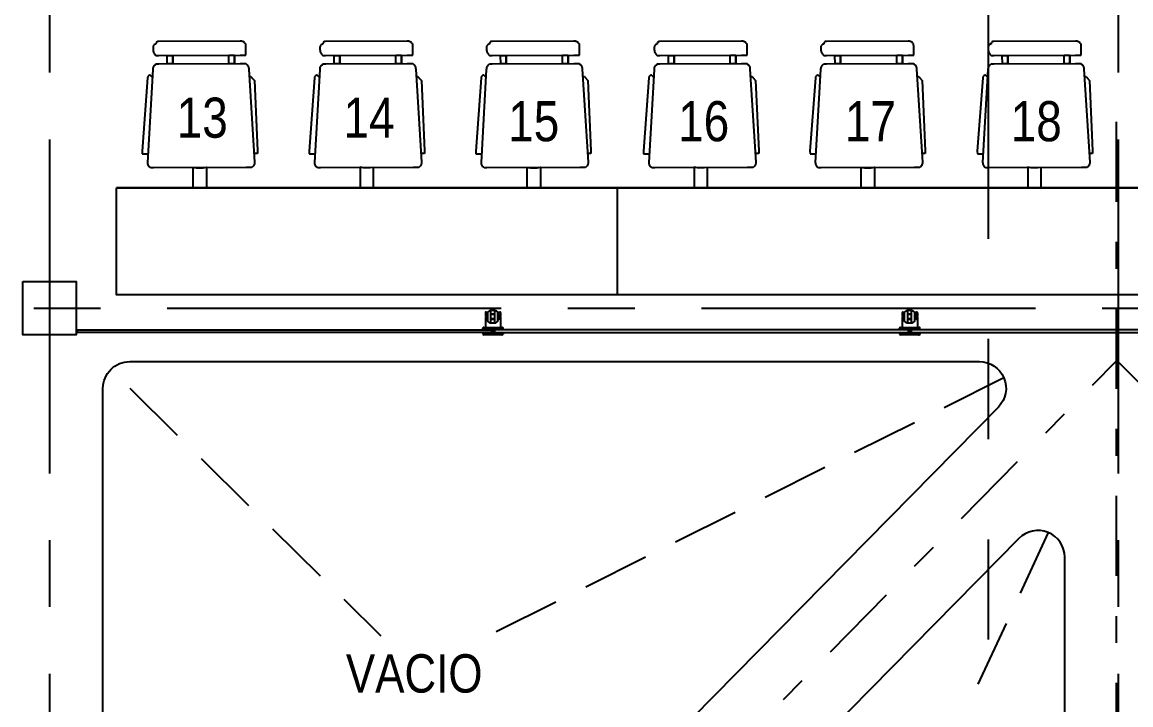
# Model space of a CAD drawing. Extents: x -28 to 149, y -33 to 76.
# Drawn here: x 23.898 to 28.048, y 2.797 to 5.351 of the extents above; entities that cross this region are included whole.
import ezdxf

# ---------------------------------------------------------------- set-up
doc = ezdxf.new("R2010")
doc.units = 0
for name, pattern in [('CENTER', [2, 1.25, -0.25, 0.25, -0.25]), ('DASHDOT', [1, 0.5, -0.25, 0, -0.25]), ('DASHDOT2', [12.7, 6.35, -3.175, 0, -3.175]), ('HIDDEN', [0.375, 0.25, -0.125]), ('PHANTOM2', [1.25, 0.625, -0.125, 0.125, -0.125, 0.125, -0.125]), ('STYLE_01', [0.15, 0.1, -0.05])]:
    doc.linetypes.add(name, pattern=pattern)
for name, color, linetype in [('arq-ejes', 1, 'DASHDOT2'), ('arq-ejes-principales', 1, 'CENTER'), ('arq-hatch', 252, 'Continuous'), ('arq-indicacion de corte', 5, 'PHANTOM2'), ('arq-mobiliario', 1, 'Continuous'), ('arq-pared mamposteria', 4, 'Continuous'), ('arq-proyeccion', 251, 'STYLE_01'), ('arq-text-equipamiento', 2, 'Continuous'), ('arq-ventanas', 2, 'Continuous'), ('arq-vigas exteriores', 3, 'Continuous')]:
    doc.layers.add(name, color=color, linetype=linetype)
doc.styles.add('dape 2', font='ARIALN.TTF', dxfattribs={"height": 2.5})

# ---------------------------------------------------------------- blocks, each defined once
blk = doc.blocks.new('PUESTOS INDIVIDUALES')
for p, q in [((0.1375, 0.9291), (0.1373, 0.9271)), ((0.1373, 0.9271), (0.1374, 0.9165)), ((0.1374, 0.9165), (0.1375, 0.914)), ((0.1381, 0.9311), (0.1375, 0.9291)), ((0.1375, 0.914), (0.1379, 0.9116)), ((0.1391, 0.9329), (0.1381, 0.9311)), ((0.1404, 0.9345), (0.1391, 0.9329)), ((0.142, 0.9358), (0.1404, 0.9345)), ((0.1438, 0.9368), (0.142, 0.9358)), ((0.1458, 0.9374), (0.1438, 0.9368)), ((0.1478, 0.9376), (0.1458, 0.9374)), ((0.148, 0.9397), (0.1478, 0.9376)), ((0.1486, 0.9416), (0.148, 0.9397)), ((0.1496, 0.9435), (0.1486, 0.9416)), ((0.1509, 0.9451), (0.1496, 0.9435)), ((0.1525, 0.9464), (0.1509, 0.9451)), ((0.1543, 0.9474), (0.1525, 0.9464)), ((0.1562, 0.948), (0.1543, 0.9474)), ((0.1583, 0.9482), (0.1562, 0.948)), ((0.4636, 0.9492), (0.1583, 0.9482)), ((0.466, 0.9491), (0.4636, 0.9492)), ((0.4685, 0.9487), (0.466, 0.9491)), ((0.4709, 0.9481), (0.4685, 0.9487)), ((0.4733, 0.9473), (0.4709, 0.9481)), ((0.4755, 0.9462), (0.4733, 0.9473)), ((0.4777, 0.945), (0.4755, 0.9462)), ((0.4797, 0.9435), (0.4777, 0.945)), ((0.4816, 0.9418), (0.4797, 0.9435)), ((0.4846, 0.9387), (0.4816, 0.9418)), ((0.4847, 0.9282), (0.4846, 0.9387)), ((0.4847, 0.9177), (0.4847, 0.9282)), ((0.4848, 0.8966), (0.4847, 0.9177)), ((0.4847, 0.9177), (0.4847, 0.9177)), ((0.7625, 0.9291), (0.7623, 0.9271)), ((0.7623, 0.9271), (0.7623, 0.9165)), ((0.7623, 0.9165), (0.7625, 0.914)), ((0.7631, 0.9311), (0.7625, 0.9291)), ((0.7625, 0.914), (0.7628, 0.9116)), ((0.764, 0.9329), (0.7631, 0.9311)), ((0.7653, 0.9345), (0.764, 0.9329)), ((0.7669, 0.9358), (0.7653, 0.9345)), ((0.7688, 0.9368), (0.7669, 0.9358)), ((0.7707, 0.9374), (0.7688, 0.9368)), ((0.7728, 0.9376), (0.7707, 0.9374)), ((0.773, 0.9397), (0.7728, 0.9376)), ((0.7736, 0.9416), (0.773, 0.9397)), ((0.7745, 0.9435), (0.7736, 0.9416)), ((0.7758, 0.9451), (0.7745, 0.9435)), ((0.7774, 0.9464), (0.7758, 0.9451)), ((0.7792, 0.9474), (0.7774, 0.9464)), ((0.7812, 0.948), (0.7792, 0.9474)), ((0.7833, 0.9482), (0.7812, 0.948)), ((1.0885, 0.9492), (0.7833, 0.9482)), ((1.091, 0.9491), (1.0885, 0.9492)), ((1.0935, 0.9487), (1.091, 0.9491)), ((1.0959, 0.9481), (1.0935, 0.9487)), ((1.0983, 0.9473), (1.0959, 0.9481)), ((1.1005, 0.9462), (1.0983, 0.9473)), ((1.1027, 0.945), (1.1005, 0.9462)), ((1.1047, 0.9435), (1.1027, 0.945)), ((1.1065, 0.9418), (1.1047, 0.9435)), ((1.1096, 0.9387), (1.1065, 0.9418)), ((1.1097, 0.9282), (1.1096, 0.9387)), ((1.1097, 0.9177), (1.1097, 0.9282)), ((1.1098, 0.8966), (1.1097, 0.9177)), ((1.1097, 0.9177), (1.1097, 0.9177)), ((1.3861, 0.9291), (1.3859, 0.927)), ((1.3859, 0.927), (1.3859, 0.9165)), ((1.3859, 0.9165), (1.3861, 0.914)), ((1.3867, 0.9311), (1.3861, 0.9291)), ((1.3861, 0.914), (1.3864, 0.9116)), ((1.3876, 0.9329), (1.3867, 0.9311)), ((1.3889, 0.9345), (1.3876, 0.9329)), ((1.3905, 0.9358), (1.3889, 0.9345)), ((1.3923, 0.9368), (1.3905, 0.9358)), ((1.3943, 0.9374), (1.3923, 0.9368)), ((1.3964, 0.9376), (1.3943, 0.9374)), ((1.3966, 0.9397), (1.3964, 0.9376)), ((1.3972, 0.9416), (1.3966, 0.9397)), ((1.3981, 0.9435), (1.3972, 0.9416)), ((1.3994, 0.9451), (1.3981, 0.9435)), ((1.401, 0.9464), (1.3994, 0.9451)), ((1.4028, 0.9474), (1.401, 0.9464)), ((1.4048, 0.948), (1.4028, 0.9474)), ((1.4069, 0.9482), (1.4048, 0.948)), ((1.7121, 0.9492), (1.4069, 0.9482)), ((1.7146, 0.9491), (1.7121, 0.9492)), ((1.7171, 0.9487), (1.7146, 0.9491)), ((1.7195, 0.9481), (1.7171, 0.9487)), ((1.7218, 0.9473), (1.7195, 0.9481)), ((1.7241, 0.9462), (1.7218, 0.9473)), ((1.7263, 0.945), (1.7241, 0.9462)), ((1.7283, 0.9435), (1.7263, 0.945)), ((1.7301, 0.9418), (1.7283, 0.9435)), ((1.7332, 0.9387), (1.7301, 0.9418)), ((1.7332, 0.9282), (1.7332, 0.9387)), ((1.7333, 0.9177), (1.7332, 0.9282)), ((1.7334, 0.8966), (1.7333, 0.9177)), ((1.7333, 0.9177), (1.7333, 0.9177)), ((2.0139, 0.9291), (2.0137, 0.927)), ((2.0137, 0.927), (2.0138, 0.9165)), ((2.0138, 0.9165), (2.0139, 0.914)), ((2.0145, 0.9311), (2.0139, 0.9291)), ((2.0139, 0.914), (2.0143, 0.9116)), ((2.0155, 0.9329), (2.0145, 0.9311)), ((2.0168, 0.9345), (2.0155, 0.9329)), ((2.0184, 0.9358), (2.0168, 0.9345)), ((2.0202, 0.9368), (2.0184, 0.9358)), ((2.0222, 0.9374), (2.0202, 0.9368)), ((2.0242, 0.9376), (2.0222, 0.9374)), ((2.0244, 0.9397), (2.0242, 0.9376)), ((2.025, 0.9416), (2.0244, 0.9397)), ((2.026, 0.9435), (2.025, 0.9416)), ((2.0273, 0.9451), (2.026, 0.9435)), ((2.0289, 0.9464), (2.0273, 0.9451)), ((2.0307, 0.9474), (2.0289, 0.9464)), ((2.0327, 0.948), (2.0307, 0.9474)), ((2.0347, 0.9482), (2.0327, 0.948)), ((2.34, 0.9492), (2.0347, 0.9482)), ((2.3425, 0.9491), (2.34, 0.9492)), ((2.3449, 0.9487), (2.3425, 0.9491)), ((2.3473, 0.9481), (2.3449, 0.9487)), ((2.3497, 0.9473), (2.3473, 0.9481)), ((2.352, 0.9462), (2.3497, 0.9473)), ((2.3541, 0.945), (2.352, 0.9462)), ((2.3561, 0.9435), (2.3541, 0.945)), ((2.358, 0.9418), (2.3561, 0.9435)), ((2.3611, 0.9387), (2.358, 0.9418)), ((2.3611, 0.9282), (2.3611, 0.9387)), ((2.3611, 0.9177), (2.3611, 0.9282)), ((2.3612, 0.8966), (2.3611, 0.9177)), ((2.3611, 0.9177), (2.3611, 0.9177)), ((2.6375, 0.9291), (2.6373, 0.9271)), ((2.6373, 0.9271), (2.6374, 0.9165)), ((2.6374, 0.9165), (2.6375, 0.914)), ((2.6381, 0.9311), (2.6375, 0.9291)), ((2.6375, 0.914), (2.6379, 0.9116)), ((2.6391, 0.9329), (2.6381, 0.9311)), ((2.6404, 0.9345), (2.6391, 0.9329)), ((2.642, 0.9358), (2.6404, 0.9345)), ((2.6438, 0.9368), (2.642, 0.9358)), ((2.6458, 0.9374), (2.6438, 0.9368)), ((2.6478, 0.9376), (2.6458, 0.9374)), ((2.648, 0.9397), (2.6478, 0.9376)), ((2.6486, 0.9416), (2.648, 0.9397)), ((2.6496, 0.9435), (2.6486, 0.9416)), ((2.6509, 0.9451), (2.6496, 0.9435)), ((2.6525, 0.9464), (2.6509, 0.9451)), ((2.6543, 0.9474), (2.6525, 0.9464)), ((2.6562, 0.948), (2.6543, 0.9474)), ((2.6583, 0.9482), (2.6562, 0.948)), ((2.9636, 0.9492), (2.6583, 0.9482)), ((2.966, 0.9491), (2.9636, 0.9492)), ((2.9685, 0.9487), (2.966, 0.9491)), ((2.9709, 0.9481), (2.9685, 0.9487)), ((2.9733, 0.9473), (2.9709, 0.9481)), ((2.9755, 0.9462), (2.9733, 0.9473)), ((2.9777, 0.945), (2.9755, 0.9462)), ((2.9797, 0.9435), (2.9777, 0.945)), ((2.9816, 0.9418), (2.9797, 0.9435)), ((2.9846, 0.9387), (2.9816, 0.9418)), ((2.9847, 0.9282), (2.9846, 0.9387)), ((2.9847, 0.9177), (2.9847, 0.9282)), ((2.9848, 0.8966), (2.9847, 0.9177)), ((2.9847, 0.9177), (2.9847, 0.9177)), ((3.2639, 0.9291), (3.2637, 0.927)), ((3.2637, 0.927), (3.2638, 0.9165)), ((3.2638, 0.9165), (3.2639, 0.914)), ((3.2645, 0.9311), (3.2639, 0.9291)), ((3.2639, 0.914), (3.2643, 0.9116)), ((3.2655, 0.9329), (3.2645, 0.9311)), ((3.2668, 0.9345), (3.2655, 0.9329)), ((3.2684, 0.9358), (3.2668, 0.9345)), ((3.2702, 0.9368), (3.2684, 0.9358)), ((3.2722, 0.9374), (3.2702, 0.9368)), ((3.2742, 0.9376), (3.2722, 0.9374)), ((3.2744, 0.9397), (3.2742, 0.9376)), ((3.275, 0.9416), (3.2744, 0.9397)), ((3.276, 0.9435), (3.275, 0.9416)), ((3.2773, 0.9451), (3.276, 0.9435)), ((3.2789, 0.9464), (3.2773, 0.9451)), ((3.2807, 0.9474), (3.2789, 0.9464)), ((3.2827, 0.948), (3.2807, 0.9474)), ((3.2847, 0.9482), (3.2827, 0.948)), ((3.59, 0.9492), (3.2847, 0.9482)), ((3.5925, 0.9491), (3.59, 0.9492)), ((3.5949, 0.9487), (3.5925, 0.9491)), ((3.5973, 0.9481), (3.5949, 0.9487)), ((3.5997, 0.9473), (3.5973, 0.9481)), ((3.602, 0.9462), (3.5997, 0.9473)), ((3.6041, 0.945), (3.602, 0.9462)), ((3.6061, 0.9435), (3.6041, 0.945)), ((3.608, 0.9418), (3.6061, 0.9435)), ((3.6111, 0.9387), (3.608, 0.9418)), ((3.6111, 0.9282), (3.6111, 0.9387)), ((3.6111, 0.9177), (3.6111, 0.9282)), ((3.6112, 0.8966), (3.6111, 0.9177)), ((3.6111, 0.9177), (3.6111, 0.9177)), ((0.1379, 0.9116), (0.1385, 0.9092)), ((0.1385, 0.9092), (0.1393, 0.9068)), ((0.1393, 0.9068), (0.1404, 0.9046)), ((0.1404, 0.9046), (0.1417, 0.9024)), ((0.1417, 0.9024), (0.1432, 0.9004)), ((0.1432, 0.9004), (0.1449, 0.8986)), ((0.1449, 0.8986), (0.1479, 0.8955)), ((0.1479, 0.8955), (0.1585, 0.8955)), ((0.1585, 0.8955), (0.4637, 0.8966)), ((0.1902, 0.8641), (0.1901, 0.8957)), ((0.1902, 0.8641), (0.1901, 0.8957)), ((0.1901, 0.8957), (0.2111, 0.8957)), ((0.2112, 0.8641), (0.2111, 0.8957)), ((0.2111, 0.8957), (0.2112, 0.8641)), ((0.4216, 0.8964), (0.4427, 0.8965)), ((0.4217, 0.8648), (0.4216, 0.8964)), ((0.4217, 0.8648), (0.4216, 0.8964)), ((0.4428, 0.8649), (0.4427, 0.8965)), ((0.4427, 0.8965), (0.4428, 0.8649)), ((0.4637, 0.8966), (0.4848, 0.8966)), ((0.7628, 0.9116), (0.7634, 0.9092)), ((0.7634, 0.9092), (0.7643, 0.9068)), ((0.7643, 0.9068), (0.7654, 0.9046)), ((0.7654, 0.9046), (0.7667, 0.9024)), ((0.7667, 0.9024), (0.7681, 0.9004)), ((0.7681, 0.9004), (0.7698, 0.8986)), ((0.7698, 0.8986), (0.7729, 0.8955)), ((0.7729, 0.8955), (0.7834, 0.8955)), ((0.7834, 0.8955), (1.0887, 0.8966)), ((0.8151, 0.8641), (0.815, 0.8957)), ((0.8151, 0.8641), (0.815, 0.8957)), ((0.815, 0.8957), (0.8361, 0.8957)), ((0.8362, 0.8641), (0.8361, 0.8957)), ((0.8361, 0.8957), (0.8362, 0.8641)), ((1.0466, 0.8964), (1.0677, 0.8965)), ((1.0467, 0.8648), (1.0466, 0.8964)), ((1.0467, 0.8648), (1.0466, 0.8964)), ((1.0678, 0.8649), (1.0677, 0.8965)), ((1.0677, 0.8965), (1.0678, 0.8649)), ((1.0887, 0.8966), (1.1098, 0.8966)), ((1.3864, 0.9116), (1.387, 0.9091)), ((1.387, 0.9091), (1.3879, 0.9068)), ((1.3879, 0.9068), (1.389, 0.9046)), ((1.389, 0.9046), (1.3902, 0.9024)), ((1.3902, 0.9024), (1.3917, 0.9004)), ((1.3917, 0.9004), (1.3934, 0.8986)), ((1.3934, 0.8986), (1.3965, 0.8955)), ((1.3965, 0.8955), (1.407, 0.8955)), ((1.407, 0.8955), (1.7123, 0.8966)), ((1.4386, 0.8956), (1.4597, 0.8957)), ((1.4387, 0.8641), (1.4386, 0.8956)), ((1.4387, 0.8641), (1.4386, 0.8956)), ((1.4598, 0.8641), (1.4597, 0.8957)), ((1.4597, 0.8957), (1.4598, 0.8641)), ((1.6702, 0.8964), (1.6912, 0.8965)), ((1.6703, 0.8648), (1.6702, 0.8964)), ((1.6703, 0.8648), (1.6702, 0.8964)), ((1.6914, 0.8649), (1.6912, 0.8965)), ((1.6912, 0.8965), (1.6914, 0.8649)), ((1.7123, 0.8966), (1.7334, 0.8966)), ((2.0143, 0.9116), (2.0149, 0.9091)), ((2.0149, 0.9091), (2.0157, 0.9068)), ((2.0157, 0.9068), (2.0168, 0.9046)), ((2.0168, 0.9046), (2.0181, 0.9024)), ((2.0181, 0.9024), (2.0196, 0.9004)), ((2.0196, 0.9004), (2.0213, 0.8986)), ((2.0213, 0.8986), (2.0244, 0.8955)), ((2.0244, 0.8955), (2.0349, 0.8955)), ((2.0349, 0.8955), (2.3401, 0.8966)), ((2.0665, 0.8956), (2.0875, 0.8957)), ((2.0666, 0.8641), (2.0665, 0.8956)), ((2.0666, 0.8641), (2.0665, 0.8956)), ((2.0876, 0.8641), (2.0875, 0.8957)), ((2.0875, 0.8957), (2.0876, 0.8641)), ((2.298, 0.8964), (2.3191, 0.8965)), ((2.2981, 0.8648), (2.298, 0.8964)), ((2.2981, 0.8648), (2.298, 0.8964)), ((2.3192, 0.8649), (2.3191, 0.8965)), ((2.3191, 0.8965), (2.3192, 0.8649)), ((2.3401, 0.8966), (2.3612, 0.8966)), ((2.6379, 0.9116), (2.6385, 0.9092)), ((2.6385, 0.9092), (2.6393, 0.9068)), ((2.6393, 0.9068), (2.6404, 0.9046)), ((2.6404, 0.9046), (2.6417, 0.9024)), ((2.6417, 0.9024), (2.6432, 0.9004)), ((2.6432, 0.9004), (2.6449, 0.8986)), ((2.6449, 0.8986), (2.6479, 0.8955)), ((2.6479, 0.8955), (2.6585, 0.8955)), ((2.6585, 0.8955), (2.9637, 0.8966)), ((2.6902, 0.8641), (2.6901, 0.8957)), ((2.6902, 0.8641), (2.6901, 0.8957)), ((2.6901, 0.8957), (2.7111, 0.8957)), ((2.7112, 0.8641), (2.7111, 0.8957)), ((2.7111, 0.8957), (2.7112, 0.8641)), ((2.9216, 0.8964), (2.9427, 0.8965)), ((2.9217, 0.8648), (2.9216, 0.8964)), ((2.9217, 0.8648), (2.9216, 0.8964)), ((2.9428, 0.8649), (2.9427, 0.8965)), ((2.9427, 0.8965), (2.9428, 0.8649)), ((2.9637, 0.8966), (2.9848, 0.8966)), ((3.2643, 0.9116), (3.2649, 0.9091)), ((3.2649, 0.9091), (3.2657, 0.9068)), ((3.2657, 0.9068), (3.2668, 0.9046)), ((3.2668, 0.9046), (3.2681, 0.9024)), ((3.2681, 0.9024), (3.2696, 0.9004)), ((3.2696, 0.9004), (3.2713, 0.8986)), ((3.2713, 0.8986), (3.2744, 0.8955)), ((3.2744, 0.8955), (3.2849, 0.8955)), ((3.2849, 0.8955), (3.5901, 0.8966)), ((3.3165, 0.8956), (3.3375, 0.8957)), ((3.3166, 0.8641), (3.3165, 0.8956)), ((3.3166, 0.8641), (3.3165, 0.8956)), ((3.3376, 0.8641), (3.3375, 0.8957)), ((3.3375, 0.8957), (3.3376, 0.8641)), ((3.548, 0.8964), (3.5691, 0.8965)), ((3.5481, 0.8648), (3.548, 0.8964)), ((3.5481, 0.8648), (3.548, 0.8964)), ((3.5692, 0.8649), (3.5691, 0.8965)), ((3.5691, 0.8965), (3.5692, 0.8649)), ((3.5901, 0.8966), (3.6112, 0.8966)), ((0.1177, 0.4954), (0.1376, 0.8428)), ((0.1376, 0.8428), (0.1377, 0.8453)), ((0.1377, 0.8453), (0.1381, 0.8478)), ((0.1381, 0.8478), (0.1387, 0.8502)), ((0.1387, 0.8502), (0.1395, 0.8526)), ((0.1395, 0.8526), (0.1406, 0.8548)), ((0.1406, 0.8548), (0.1418, 0.857)), ((0.1418, 0.857), (0.1433, 0.859)), ((0.1433, 0.859), (0.145, 0.8608)), ((0.145, 0.8608), (0.1481, 0.8639)), ((0.1481, 0.8639), (0.1586, 0.864)), ((0.1586, 0.864), (0.4638, 0.865)), ((0.2112, 0.8641), (0.1902, 0.8641)), ((0.4428, 0.8649), (0.4217, 0.8648)), ((0.4638, 0.865), (0.4849, 0.8651)), ((0.4638, 0.865), (0.4638, 0.865)), ((0.4849, 0.8651), (0.488, 0.862)), ((0.488, 0.862), (0.4897, 0.8601)), ((0.4897, 0.8601), (0.4912, 0.8581)), ((0.4912, 0.8581), (0.4925, 0.856)), ((0.4925, 0.856), (0.4935, 0.8538)), ((0.4935, 0.8538), (0.4944, 0.8514)), ((0.4944, 0.8514), (0.495, 0.849)), ((0.495, 0.849), (0.4954, 0.8465)), ((0.4954, 0.8465), (0.4955, 0.844)), ((0.4955, 0.844), (0.5177, 0.4967)), ((0.7427, 0.4954), (0.7626, 0.8428)), ((0.7626, 0.8428), (0.7627, 0.8453)), ((0.7627, 0.8453), (0.763, 0.8478)), ((0.763, 0.8478), (0.7636, 0.8502)), ((0.7636, 0.8502), (0.7645, 0.8526)), ((0.7645, 0.8526), (0.7655, 0.8548)), ((0.7655, 0.8548), (0.7668, 0.857)), ((0.7668, 0.857), (0.7683, 0.859)), ((0.7683, 0.859), (0.77, 0.8608)), ((0.77, 0.8608), (0.773, 0.8639)), ((0.773, 0.8639), (0.7836, 0.864)), ((0.7836, 0.864), (1.0888, 0.865)), ((0.8362, 0.8641), (0.8151, 0.8641)), ((1.0678, 0.8649), (1.0467, 0.8648)), ((1.0888, 0.865), (1.1099, 0.8651)), ((1.0888, 0.865), (1.0888, 0.865)), ((1.1099, 0.8651), (1.113, 0.862)), ((1.113, 0.862), (1.1146, 0.8601)), ((1.1146, 0.8601), (1.1161, 0.8581)), ((1.1161, 0.8581), (1.1174, 0.856)), ((1.1174, 0.856), (1.1185, 0.8538)), ((1.1185, 0.8538), (1.1193, 0.8514)), ((1.1193, 0.8514), (1.12, 0.849)), ((1.12, 0.849), (1.1203, 0.8465)), ((1.1203, 0.8465), (1.1205, 0.844)), ((1.1205, 0.844), (1.1427, 0.4967)), ((1.3663, 0.4954), (1.3862, 0.8428)), ((1.3862, 0.8428), (1.3863, 0.8453)), ((1.3863, 0.8453), (1.3866, 0.8478)), ((1.3866, 0.8478), (1.3872, 0.8502)), ((1.3872, 0.8502), (1.3881, 0.8526)), ((1.3881, 0.8526), (1.3891, 0.8548)), ((1.3891, 0.8548), (1.3904, 0.857)), ((1.3904, 0.857), (1.3919, 0.859)), ((1.3919, 0.859), (1.3935, 0.8608)), ((1.3935, 0.8608), (1.3966, 0.8639)), ((1.3966, 0.8639), (1.4071, 0.864)), ((1.4071, 0.864), (1.7124, 0.865)), ((1.4598, 0.8641), (1.4387, 0.8641)), ((1.6914, 0.8649), (1.6703, 0.8648)), ((1.7124, 0.865), (1.7335, 0.8651)), ((1.7124, 0.865), (1.7124, 0.865)), ((1.7335, 0.8651), (1.7366, 0.862)), ((1.7366, 0.862), (1.7382, 0.8601)), ((1.7382, 0.8601), (1.7397, 0.8581)), ((1.7397, 0.8581), (1.741, 0.856)), ((1.741, 0.856), (1.7421, 0.8538)), ((1.7421, 0.8538), (1.7429, 0.8514)), ((1.7429, 0.8514), (1.7436, 0.849)), ((1.7436, 0.849), (1.7439, 0.8465)), ((1.7439, 0.8465), (1.7441, 0.844)), ((1.7441, 0.844), (1.7663, 0.4967)), ((1.9941, 0.4954), (2.014, 0.8428)), ((2.014, 0.8428), (2.0141, 0.8453)), ((2.0141, 0.8453), (2.0145, 0.8478)), ((2.0145, 0.8478), (2.0151, 0.8502)), ((2.0151, 0.8502), (2.0159, 0.8526)), ((2.0159, 0.8526), (2.017, 0.8548)), ((2.017, 0.8548), (2.0182, 0.857)), ((2.0182, 0.857), (2.0197, 0.859)), ((2.0197, 0.859), (2.0214, 0.8608)), ((2.0214, 0.8608), (2.0245, 0.8639)), ((2.0245, 0.8639), (2.035, 0.864)), ((2.035, 0.864), (2.3402, 0.865)), ((2.0876, 0.8641), (2.0666, 0.8641)), ((2.3192, 0.8649), (2.2981, 0.8648)), ((2.3402, 0.865), (2.3613, 0.8651)), ((2.3402, 0.865), (2.3402, 0.865)), ((2.3613, 0.8651), (2.3644, 0.862)), ((2.3644, 0.862), (2.3661, 0.8601)), ((2.3661, 0.8601), (2.3676, 0.8581)), ((2.3676, 0.8581), (2.3689, 0.856)), ((2.3689, 0.856), (2.3699, 0.8538)), ((2.3699, 0.8538), (2.3708, 0.8514)), ((2.3708, 0.8514), (2.3714, 0.849)), ((2.3714, 0.849), (2.3718, 0.8465)), ((2.3718, 0.8465), (2.3719, 0.844)), ((2.3719, 0.844), (2.3941, 0.4967)), ((2.6177, 0.4954), (2.6376, 0.8428)), ((2.6376, 0.8428), (2.6377, 0.8453)), ((2.6377, 0.8453), (2.6381, 0.8478)), ((2.6381, 0.8478), (2.6387, 0.8502)), ((2.6387, 0.8502), (2.6395, 0.8526)), ((2.6395, 0.8526), (2.6406, 0.8548)), ((2.6406, 0.8548), (2.6418, 0.857)), ((2.6418, 0.857), (2.6433, 0.859)), ((2.6433, 0.859), (2.645, 0.8608)), ((2.645, 0.8608), (2.6481, 0.8639)), ((2.6481, 0.8639), (2.6586, 0.864)), ((2.6586, 0.864), (2.9638, 0.865)), ((2.7112, 0.8641), (2.6902, 0.8641)), ((2.9428, 0.8649), (2.9217, 0.8648)), ((2.9638, 0.865), (2.9849, 0.8651)), ((2.9638, 0.865), (2.9638, 0.865)), ((2.9849, 0.8651), (2.988, 0.862)), ((2.988, 0.862), (2.9897, 0.8601)), ((2.9897, 0.8601), (2.9912, 0.8581)), ((2.9912, 0.8581), (2.9925, 0.856)), ((2.9925, 0.856), (2.9935, 0.8538)), ((2.9935, 0.8538), (2.9944, 0.8514)), ((2.9944, 0.8514), (2.995, 0.849)), ((2.995, 0.849), (2.9954, 0.8465)), ((2.9954, 0.8465), (2.9955, 0.844)), ((2.9955, 0.844), (3.0177, 0.4967)), ((3.2441, 0.4954), (3.264, 0.8428)), ((3.264, 0.8428), (3.2641, 0.8453)), ((3.2641, 0.8453), (3.2645, 0.8478)), ((3.2645, 0.8478), (3.2651, 0.8502)), ((3.2651, 0.8502), (3.2659, 0.8526)), ((3.2659, 0.8526), (3.267, 0.8548)), ((3.267, 0.8548), (3.2682, 0.857)), ((3.2682, 0.857), (3.2697, 0.859)), ((3.2697, 0.859), (3.2714, 0.8608)), ((3.2714, 0.8608), (3.2745, 0.8639)), ((3.2745, 0.8639), (3.285, 0.864)), ((3.285, 0.864), (3.5902, 0.865)), ((3.3376, 0.8641), (3.3166, 0.8641)), ((3.5692, 0.8649), (3.5481, 0.8648)), ((3.5902, 0.865), (3.6113, 0.8651)), ((3.5902, 0.865), (3.5902, 0.865)), ((3.6113, 0.8651), (3.6144, 0.862)), ((3.6144, 0.862), (3.6161, 0.8601)), ((3.6161, 0.8601), (3.6176, 0.8581)), ((3.6176, 0.8581), (3.6189, 0.856)), ((3.6189, 0.856), (3.6199, 0.8538)), ((3.6199, 0.8538), (3.6208, 0.8514)), ((3.6208, 0.8514), (3.6214, 0.849)), ((3.6214, 0.849), (3.6218, 0.8465)), ((3.6218, 0.8465), (3.6219, 0.844)), ((3.6219, 0.844), (3.6441, 0.4967)), ((0.1167, 0.8112), (0.0965, 0.5374)), ((0.1168, 0.8132), (0.1167, 0.8112)), ((0.1174, 0.8152), (0.1168, 0.8132)), ((0.1184, 0.8171), (0.1174, 0.8152)), ((0.1197, 0.8186), (0.1184, 0.8171)), ((0.1213, 0.82), (0.1197, 0.8186)), ((0.1231, 0.8209), (0.1213, 0.82)), ((0.1251, 0.8215), (0.1231, 0.8209)), ((0.1271, 0.8218), (0.1251, 0.8215)), ((0.1359, 0.8131), (0.1271, 0.8218)), ((0.4974, 0.8143), (0.4987, 0.8156)), ((0.4987, 0.8156), (0.4997, 0.8163)), ((0.4997, 0.8163), (0.5009, 0.8168)), ((0.5009, 0.8168), (0.5022, 0.8168)), ((0.5022, 0.8168), (0.5034, 0.8165)), ((0.5034, 0.8165), (0.5045, 0.8159)), ((0.5045, 0.8159), (0.5054, 0.8149)), ((0.5054, 0.8149), (0.5059, 0.8138)), ((0.5059, 0.8138), (0.5061, 0.8125)), ((0.5061, 0.8125), (0.5167, 0.802)), ((0.5167, 0.802), (0.5281, 0.5389)), ((0.7416, 0.8112), (0.7215, 0.5374)), ((0.7418, 0.8132), (0.7416, 0.8112)), ((0.7424, 0.8152), (0.7418, 0.8132)), ((0.7434, 0.8171), (0.7424, 0.8152)), ((0.7447, 0.8186), (0.7434, 0.8171)), ((0.7463, 0.82), (0.7447, 0.8186)), ((0.7481, 0.8209), (0.7463, 0.82)), ((0.7501, 0.8215), (0.7481, 0.8209)), ((0.7521, 0.8218), (0.7501, 0.8215)), ((0.7609, 0.8131), (0.7521, 0.8218)), ((1.1224, 0.8143), (1.1236, 0.8156)), ((1.1236, 0.8156), (1.1247, 0.8163)), ((1.1247, 0.8163), (1.1259, 0.8168)), ((1.1259, 0.8168), (1.1271, 0.8168)), ((1.1271, 0.8168), (1.1284, 0.8165)), ((1.1284, 0.8165), (1.1295, 0.8159)), ((1.1295, 0.8159), (1.1303, 0.8149)), ((1.1303, 0.8149), (1.1309, 0.8138)), ((1.1309, 0.8138), (1.1311, 0.8125)), ((1.1311, 0.8125), (1.1417, 0.802)), ((1.1417, 0.802), (1.1531, 0.5389)), ((1.3652, 0.8112), (1.3451, 0.5374)), ((1.3654, 0.8132), (1.3652, 0.8112)), ((1.366, 0.8152), (1.3654, 0.8132)), ((1.367, 0.817), (1.366, 0.8152)), ((1.3683, 0.8186), (1.367, 0.817)), ((1.3699, 0.82), (1.3683, 0.8186)), ((1.3717, 0.8209), (1.3699, 0.82)), ((1.3737, 0.8215), (1.3717, 0.8209)), ((1.3757, 0.8218), (1.3737, 0.8215)), ((1.3845, 0.8131), (1.3757, 0.8218)), ((1.746, 0.8143), (1.7472, 0.8156)), ((1.7472, 0.8156), (1.7483, 0.8163)), ((1.7483, 0.8163), (1.7495, 0.8167)), ((1.7495, 0.8167), (1.7507, 0.8168)), ((1.7507, 0.8168), (1.752, 0.8165)), ((1.752, 0.8165), (1.7531, 0.8159)), ((1.7531, 0.8159), (1.7539, 0.8149)), ((1.7539, 0.8149), (1.7545, 0.8138)), ((1.7545, 0.8138), (1.7547, 0.8125)), ((1.7547, 0.8125), (1.7652, 0.802)), ((1.7652, 0.802), (1.7767, 0.5389)), ((1.9931, 0.8112), (1.9729, 0.5374)), ((1.9933, 0.8132), (1.9931, 0.8112)), ((1.9938, 0.8152), (1.9933, 0.8132)), ((1.9948, 0.817), (1.9938, 0.8152)), ((1.9961, 0.8186), (1.9948, 0.817)), ((1.9977, 0.82), (1.9961, 0.8186)), ((1.9995, 0.8209), (1.9977, 0.82)), ((2.0015, 0.8215), (1.9995, 0.8209)), ((2.0035, 0.8218), (2.0015, 0.8215)), ((2.0123, 0.8131), (2.0035, 0.8218)), ((2.3738, 0.8143), (2.3751, 0.8156)), ((2.3751, 0.8156), (2.3761, 0.8163)), ((2.3761, 0.8163), (2.3773, 0.8167)), ((2.3773, 0.8167), (2.3786, 0.8168)), ((2.3786, 0.8168), (2.3798, 0.8165)), ((2.3798, 0.8165), (2.3809, 0.8159)), ((2.3809, 0.8159), (2.3818, 0.8149)), ((2.3818, 0.8149), (2.3823, 0.8138)), ((2.3823, 0.8138), (2.3825, 0.8125)), ((2.3825, 0.8125), (2.3931, 0.802)), ((2.3931, 0.802), (2.4045, 0.5389)), ((2.6167, 0.8112), (2.5965, 0.5374)), ((2.6168, 0.8132), (2.6167, 0.8112)), ((2.6174, 0.8152), (2.6168, 0.8132)), ((2.6184, 0.8171), (2.6174, 0.8152)), ((2.6197, 0.8186), (2.6184, 0.8171)), ((2.6213, 0.82), (2.6197, 0.8186)), ((2.6231, 0.8209), (2.6213, 0.82)), ((2.6251, 0.8215), (2.6231, 0.8209)), ((2.6271, 0.8218), (2.6251, 0.8215)), ((2.6359, 0.8131), (2.6271, 0.8218)), ((2.9974, 0.8143), (2.9987, 0.8156)), ((2.9987, 0.8156), (2.9997, 0.8163)), ((2.9997, 0.8163), (3.0009, 0.8168)), ((3.0009, 0.8168), (3.0022, 0.8168)), ((3.0022, 0.8168), (3.0034, 0.8165)), ((3.0034, 0.8165), (3.0045, 0.8159)), ((3.0045, 0.8159), (3.0054, 0.8149)), ((3.0054, 0.8149), (3.0059, 0.8138)), ((3.0059, 0.8138), (3.0061, 0.8125)), ((3.0061, 0.8125), (3.0167, 0.802)), ((3.0167, 0.802), (3.0281, 0.5389)), ((3.2431, 0.8112), (3.2229, 0.5374)), ((3.2433, 0.8132), (3.2431, 0.8112)), ((3.2438, 0.8152), (3.2433, 0.8132)), ((3.2448, 0.817), (3.2438, 0.8152)), ((3.2461, 0.8186), (3.2448, 0.817)), ((3.2477, 0.82), (3.2461, 0.8186)), ((3.2495, 0.8209), (3.2477, 0.82)), ((3.2515, 0.8215), (3.2495, 0.8209)), ((3.2535, 0.8218), (3.2515, 0.8215)), ((3.2623, 0.8131), (3.2535, 0.8218)), ((3.6238, 0.8143), (3.6251, 0.8156)), ((3.6251, 0.8156), (3.6261, 0.8163)), ((3.6261, 0.8163), (3.6273, 0.8167)), ((3.6273, 0.8167), (3.6286, 0.8168)), ((3.6286, 0.8168), (3.6298, 0.8165)), ((3.6298, 0.8165), (3.6309, 0.8159)), ((3.6309, 0.8159), (3.6318, 0.8149)), ((3.6318, 0.8149), (3.6323, 0.8138)), ((3.6323, 0.8138), (3.6325, 0.8125)), ((3.6325, 0.8125), (3.6431, 0.802)), ((3.6431, 0.802), (3.6545, 0.5389)), ((0.0965, 0.5374), (0.0966, 0.5269)), ((0.0966, 0.5269), (0.1071, 0.527)), ((0.1071, 0.527), (0.1195, 0.527)), ((0.5176, 0.5283), (0.5157, 0.5283)), ((0.5281, 0.5284), (0.5176, 0.5283)), ((0.5281, 0.5389), (0.5281, 0.5284)), ((0.7215, 0.5374), (0.7215, 0.5269)), ((0.7215, 0.5269), (0.732, 0.527)), ((0.732, 0.527), (0.7445, 0.527)), ((1.1426, 0.5283), (1.1407, 0.5283)), ((1.1531, 0.5284), (1.1426, 0.5283)), ((1.1531, 0.5389), (1.1531, 0.5284)), ((1.3451, 0.5374), (1.3451, 0.5269)), ((1.3451, 0.5269), (1.3556, 0.5269)), ((1.3556, 0.5269), (1.3681, 0.527)), ((1.7662, 0.5283), (1.7643, 0.5283)), ((1.7767, 0.5284), (1.7662, 0.5283)), ((1.7767, 0.5389), (1.7767, 0.5284)), ((1.9729, 0.5374), (1.973, 0.5269)), ((1.973, 0.5269), (1.9835, 0.5269)), ((1.9835, 0.5269), (1.9959, 0.527)), ((2.394, 0.5283), (2.3921, 0.5283)), ((2.4045, 0.5284), (2.394, 0.5283)), ((2.4045, 0.5389), (2.4045, 0.5284)), ((2.5965, 0.5374), (2.5966, 0.5269)), ((2.5966, 0.5269), (2.6071, 0.527)), ((2.6071, 0.527), (2.6195, 0.527)), ((3.0176, 0.5283), (3.0157, 0.5283)), ((3.0281, 0.5284), (3.0176, 0.5283)), ((3.0281, 0.5389), (3.0281, 0.5284)), ((3.2229, 0.5374), (3.223, 0.5269)), ((3.223, 0.5269), (3.2335, 0.5269)), ((3.2335, 0.5269), (3.2459, 0.527)), ((3.644, 0.5283), (3.6421, 0.5283)), ((3.6545, 0.5284), (3.644, 0.5283)), ((3.6545, 0.5389), (3.6545, 0.5284)), ((0.1178, 0.4929), (0.1177, 0.4954)), ((0.1182, 0.4905), (0.1178, 0.4929)), ((0.1188, 0.488), (0.1182, 0.4905)), ((0.1197, 0.4857), (0.1188, 0.488)), ((0.1207, 0.4834), (0.1197, 0.4857)), ((0.122, 0.4813), (0.1207, 0.4834)), ((0.1235, 0.4793), (0.122, 0.4813)), ((0.1252, 0.4775), (0.1235, 0.4793)), ((0.1283, 0.4744), (0.1252, 0.4775)), ((0.1388, 0.4744), (0.1283, 0.4744)), ((0.4862, 0.4756), (0.1388, 0.4744)), ((0.5073, 0.4757), (0.4862, 0.4756)), ((0.5103, 0.4788), (0.5073, 0.4757)), ((0.512, 0.4806), (0.5103, 0.4788)), ((0.5135, 0.4826), (0.512, 0.4806)), ((0.5147, 0.4848), (0.5135, 0.4826)), ((0.5158, 0.487), (0.5147, 0.4848)), ((0.5166, 0.4894), (0.5158, 0.487)), ((0.5172, 0.4918), (0.5166, 0.4894)), ((0.5176, 0.4942), (0.5172, 0.4918)), ((0.5177, 0.4967), (0.5176, 0.4942)), ((0.7428, 0.4929), (0.7427, 0.4954)), ((0.7432, 0.4905), (0.7428, 0.4929)), ((0.7438, 0.488), (0.7432, 0.4905)), ((0.7446, 0.4857), (0.7438, 0.488)), ((0.7457, 0.4834), (0.7446, 0.4857)), ((0.747, 0.4813), (0.7457, 0.4834)), ((0.7485, 0.4793), (0.747, 0.4813)), ((0.7502, 0.4775), (0.7485, 0.4793)), ((0.7533, 0.4744), (0.7502, 0.4775)), ((0.7638, 0.4744), (0.7533, 0.4744)), ((1.1112, 0.4756), (0.7638, 0.4744)), ((1.1322, 0.4757), (1.1112, 0.4756)), ((1.1353, 0.4788), (1.1322, 0.4757)), ((1.137, 0.4806), (1.1353, 0.4788)), ((1.1384, 0.4826), (1.137, 0.4806)), ((1.1397, 0.4848), (1.1384, 0.4826)), ((1.1408, 0.487), (1.1397, 0.4848)), ((1.1416, 0.4894), (1.1408, 0.487)), ((1.1422, 0.4918), (1.1416, 0.4894)), ((1.1426, 0.4942), (1.1422, 0.4918)), ((1.1427, 0.4967), (1.1426, 0.4942)), ((1.3664, 0.4929), (1.3663, 0.4954)), ((1.3668, 0.4904), (1.3664, 0.4929)), ((1.3674, 0.488), (1.3668, 0.4904)), ((1.3682, 0.4857), (1.3674, 0.488)), ((1.3693, 0.4834), (1.3682, 0.4857)), ((1.3706, 0.4813), (1.3693, 0.4834)), ((1.3721, 0.4793), (1.3706, 0.4813)), ((1.3738, 0.4775), (1.3721, 0.4793)), ((1.3769, 0.4744), (1.3738, 0.4775)), ((1.3874, 0.4744), (1.3769, 0.4744)), ((1.7348, 0.4756), (1.3874, 0.4744)), ((1.7558, 0.4757), (1.7348, 0.4756)), ((1.7589, 0.4787), (1.7558, 0.4757)), ((1.7606, 0.4806), (1.7589, 0.4787)), ((1.762, 0.4826), (1.7606, 0.4806)), ((1.7633, 0.4848), (1.762, 0.4826)), ((1.7644, 0.487), (1.7633, 0.4848)), ((1.7652, 0.4894), (1.7644, 0.487)), ((1.7658, 0.4918), (1.7652, 0.4894)), ((1.7662, 0.4942), (1.7658, 0.4918)), ((1.7663, 0.4967), (1.7662, 0.4942)), ((1.9942, 0.4929), (1.9941, 0.4954)), ((1.9946, 0.4904), (1.9942, 0.4929)), ((1.9952, 0.488), (1.9946, 0.4904)), ((1.9961, 0.4857), (1.9952, 0.488)), ((1.9972, 0.4834), (1.9961, 0.4857)), ((1.9984, 0.4813), (1.9972, 0.4834)), ((1.9999, 0.4793), (1.9984, 0.4813)), ((2.0016, 0.4775), (1.9999, 0.4793)), ((2.0047, 0.4744), (2.0016, 0.4775)), ((2.0152, 0.4744), (2.0047, 0.4744)), ((2.3626, 0.4756), (2.0152, 0.4744)), ((2.3837, 0.4757), (2.3626, 0.4756)), ((2.3867, 0.4787), (2.3837, 0.4757)), ((2.3884, 0.4806), (2.3867, 0.4787)), ((2.3899, 0.4826), (2.3884, 0.4806)), ((2.3912, 0.4848), (2.3899, 0.4826)), ((2.3922, 0.487), (2.3912, 0.4848)), ((2.393, 0.4894), (2.3922, 0.487)), ((2.3936, 0.4918), (2.393, 0.4894)), ((2.394, 0.4942), (2.3936, 0.4918)), ((2.3941, 0.4967), (2.394, 0.4942)), ((2.6178, 0.4929), (2.6177, 0.4954)), ((2.6182, 0.4905), (2.6178, 0.4929)), ((2.6188, 0.488), (2.6182, 0.4905)), ((2.6197, 0.4857), (2.6188, 0.488)), ((2.6207, 0.4834), (2.6197, 0.4857)), ((2.622, 0.4813), (2.6207, 0.4834)), ((2.6235, 0.4793), (2.622, 0.4813)), ((2.6252, 0.4775), (2.6235, 0.4793)), ((2.6283, 0.4744), (2.6252, 0.4775)), ((2.6388, 0.4744), (2.6283, 0.4744)), ((2.9862, 0.4756), (2.6388, 0.4744)), ((3.0073, 0.4757), (2.9862, 0.4756)), ((3.0103, 0.4788), (3.0073, 0.4757)), ((3.012, 0.4806), (3.0103, 0.4788)), ((3.0135, 0.4826), (3.012, 0.4806)), ((3.0147, 0.4848), (3.0135, 0.4826)), ((3.0158, 0.487), (3.0147, 0.4848)), ((3.0166, 0.4894), (3.0158, 0.487)), ((3.0172, 0.4918), (3.0166, 0.4894)), ((3.0176, 0.4942), (3.0172, 0.4918)), ((3.0177, 0.4967), (3.0176, 0.4942)), ((3.2442, 0.4929), (3.2441, 0.4954)), ((3.2446, 0.4904), (3.2442, 0.4929)), ((3.2452, 0.488), (3.2446, 0.4904)), ((3.2461, 0.4857), (3.2452, 0.488)), ((3.2472, 0.4834), (3.2461, 0.4857)), ((3.2484, 0.4813), (3.2472, 0.4834)), ((3.2499, 0.4793), (3.2484, 0.4813)), ((3.2516, 0.4775), (3.2499, 0.4793)), ((3.2547, 0.4744), (3.2516, 0.4775)), ((3.2652, 0.4744), (3.2547, 0.4744)), ((3.6126, 0.4756), (3.2652, 0.4744)), ((3.6337, 0.4757), (3.6126, 0.4756)), ((3.6367, 0.4787), (3.6337, 0.4757)), ((3.6384, 0.4806), (3.6367, 0.4787)), ((3.6399, 0.4826), (3.6384, 0.4806)), ((3.6412, 0.4848), (3.6399, 0.4826)), ((3.6422, 0.487), (3.6412, 0.4848)), ((3.643, 0.4894), (3.6422, 0.487)), ((3.6436, 0.4918), (3.643, 0.4894)), ((3.644, 0.4942), (3.6436, 0.4918)), ((3.6441, 0.4967), (3.644, 0.4942)), ((1.875, 0.4), (1.875, 0)), ((3.75, 0.4), (3.75, 0))]:
    blk.add_line(p, q)
at = {"linetype": 'Continuous'}
blk.add_line((7.5, 0.4), (0, 0.4), dxfattribs=at)
for points in [[(0.3375, 0.4), (0.2875, 0.4), (0.2875, 0.4766, 0.071799), (0.3375, 0.477)], [(0.9125, 0.4), (0.9625, 0.4), (0.9625, 0.4766, -0.071799), (0.9125, 0.477)], [(1.5875, 0.4), (1.5375, 0.4), (1.5375, 0.4766, 0.071799), (1.5875, 0.477)], [(2.1625, 0.4), (2.2125, 0.4), (2.2125, 0.4766, -0.071799), (2.1625, 0.477)], [(2.8375, 0.4), (2.7875, 0.4), (2.7875, 0.4766, 0.071799), (2.8375, 0.477)], [(3.4125, 0.4), (3.4625, 0.4), (3.4625, 0.4766, -0.071799), (3.4125, 0.477)]]:
    blk.add_lwpolyline(points, format="xyb", close=True, dxfattribs=at)
blk.add_lwpolyline([(0, 0.4), (7.5, 0.4), (7.5, 0), (0, 0)], close=True, dxfattribs=at)
blk = doc.blocks.new('base vidrio 1')
for p, q in [((345.9661, 164.3034), (345.9661, 164.2907)), ((345.9692, 164.3066), (345.9753, 164.3066)), ((345.9702, 164.2961), (345.9722, 164.3002)), ((345.9722, 164.3002), (345.9721, 164.278)), ((345.9742, 164.3002), (345.9722, 164.3002)), ((345.9742, 164.3054), (345.9742, 164.2961)), ((345.9742, 164.3054), (345.9742, 164.3054)), ((345.9869, 164.296), (345.9869, 164.3135)), ((345.9869, 164.3135), (345.9869, 164.3135)), ((346.0004, 164.3135), (346.0004, 164.296)), ((346.0004, 164.3135), (346.0004, 164.3135)), ((346.0117, 164.3066), (346.02, 164.3066)), ((346.0131, 164.296), (346.0131, 164.3053)), ((346.0131, 164.3053), (346.0131, 164.3053)), ((346.0142, 164.3001), (346.0141, 164.2779)), ((346.0162, 164.3001), (346.0142, 164.3001)), ((346.0162, 164.3001), (346.0161, 164.2779)), ((346.0182, 164.2965), (346.0162, 164.3001)), ((346.0232, 164.3034), (346.0232, 164.2907)), ((345.9702, 164.2907), (345.9661, 164.2907)), ((345.9702, 164.2887), (345.9661, 164.2887)), ((345.9661, 164.2887), (345.9661, 164.2493)), ((345.9702, 164.2886), (345.9701, 164.2821)), ((345.9701, 164.2821), (345.9721, 164.278)), ((345.9702, 164.2961), (345.9702, 164.2922)), ((345.9702, 164.2886), (345.9702, 164.2922)), ((345.9741, 164.278), (345.9721, 164.278)), ((345.9742, 164.2961), (345.9741, 164.2821)), ((345.9741, 164.2821), (345.9741, 164.2727)), ((345.9868, 164.282), (345.9869, 164.296)), ((345.9868, 164.2645), (345.9868, 164.282)), ((346.0003, 164.2811), (345.9868, 164.2811)), ((346.0004, 164.2969), (345.9869, 164.297)), ((346.0004, 164.296), (346.0003, 164.282)), ((346.0003, 164.282), (346.0003, 164.2645)), ((346.013, 164.282), (346.0131, 164.296)), ((346.013, 164.2726), (346.013, 164.282)), ((346.0141, 164.281), (346.013, 164.281)), ((346.0142, 164.2969), (346.0131, 164.2969)), ((346.0161, 164.2779), (346.0141, 164.2779)), ((346.0181, 164.2815), (346.0161, 164.2779)), ((346.0182, 164.287), (346.0181, 164.2815)), ((346.0182, 164.2965), (346.0182, 164.2909)), ((346.0182, 164.2909), (346.0182, 164.287)), ((346.0232, 164.2907), (346.0182, 164.2908)), ((346.0232, 164.2887), (346.0182, 164.2887)), ((346.0189, 164.2861), (346.0189, 164.286)), ((346.0213, 164.2907), (346.0213, 164.2905)), ((346.0214, 164.2907), (346.0214, 164.2907)), ((346.0232, 164.2887), (346.0232, 164.2493)), ((345.9565, 164.2429), (345.9565, 164.2461)), ((345.9565, 164.2429), (346.0327, 164.2429)), ((345.9565, 164.2429), (345.9565, 164.2401)), ((346.0327, 164.2429), (345.9565, 164.2429)), ((345.9565, 164.2301), (345.9565, 164.2276)), ((346.0327, 164.2276), (345.9565, 164.2276)), ((345.9565, 164.2276), (346.0327, 164.2276)), ((345.9565, 164.2276), (345.9565, 164.2244)), ((345.9597, 164.2493), (346.0296, 164.2493)), ((346.0278, 164.2212), (345.9597, 164.2212)), ((346.0296, 164.2212), (345.9597, 164.2212)), ((346.0327, 164.2429), (346.0327, 164.2461)), ((346.0327, 164.2429), (346.0327, 164.2401)), ((346.0327, 164.2301), (346.0327, 164.2276)), ((346.0327, 164.2276), (346.0327, 164.2244))]:
    blk.add_line(p, q)
at = {"flags": 128}
for points in [[(345.9742, 164.3054), (345.9748, 164.3061), (345.9754, 164.3067), (345.976, 164.3073), (345.9766, 164.3078), (345.9772, 164.3084), (345.9778, 164.3089), (345.9784, 164.3093), (345.979, 164.3098), (345.9796, 164.3102), (345.9803, 164.3106), (345.9809, 164.311), (345.9815, 164.3113), (345.9821, 164.3117), (345.9828, 164.312), (345.9834, 164.3123), (345.9839, 164.3125), (345.9845, 164.3127), (345.985, 164.3129), (345.9855, 164.3131), (345.9859, 164.3132), (345.9863, 164.3133), (345.9866, 164.3134), (345.9868, 164.3135), (345.9869, 164.3135)], [(345.9742, 164.3054), (345.9748, 164.3061), (345.9755, 164.3068), (345.9762, 164.3075), (345.9769, 164.3081), (345.9776, 164.3088), (345.9784, 164.3093), (345.9791, 164.3099), (345.9799, 164.3104), (345.9808, 164.3109), (345.9816, 164.3114), (345.9824, 164.3118), (345.9833, 164.3123), (345.9842, 164.3126), (345.9851, 164.313), (345.986, 164.3133), (345.9869, 164.3135)], [(345.9869, 164.3135), (345.987, 164.3135), (345.9872, 164.3135), (345.9874, 164.3135), (345.9878, 164.3135), (345.9883, 164.3134), (345.9889, 164.3134), (345.9896, 164.3134), (345.9903, 164.3133), (345.9911, 164.3133), (345.9919, 164.3133), (345.9928, 164.3133), (345.9937, 164.3133), (345.9946, 164.3133), (345.9954, 164.3133), (345.9963, 164.3133), (345.9971, 164.3133), (345.9978, 164.3133), (345.9984, 164.3134), (345.999, 164.3134), (345.9995, 164.3134), (345.9999, 164.3135), (346.0002, 164.3135), (346.0004, 164.3135), (346.0004, 164.3135)], [(346.0004, 164.3135), (346.0005, 164.3135), (346.0007, 164.3134), (346.001, 164.3133), (346.0014, 164.3132), (346.0018, 164.313), (346.0023, 164.3129), (346.0028, 164.3127), (346.0034, 164.3125), (346.004, 164.3122), (346.0046, 164.3119), (346.0052, 164.3116), (346.0058, 164.3113), (346.0064, 164.3109), (346.0071, 164.3106), (346.0077, 164.3101), (346.0083, 164.3097), (346.0089, 164.3093), (346.0095, 164.3088), (346.0101, 164.3083), (346.0108, 164.3078), (346.0113, 164.3072), (346.0119, 164.3066), (346.0125, 164.306), (346.0131, 164.3053)], [(346.0004, 164.3135), (346.0013, 164.3132), (346.0022, 164.3129), (346.0031, 164.3126), (346.004, 164.3122), (346.0049, 164.3118), (346.0057, 164.3113), (346.0066, 164.3109), (346.0074, 164.3104), (346.0082, 164.3098), (346.009, 164.3093), (346.0097, 164.3087), (346.0104, 164.3081), (346.0111, 164.3074), (346.0118, 164.3067), (346.0125, 164.306), (346.0131, 164.3053)], [(345.9702, 164.2922), (345.9703, 164.2924), (345.9705, 164.2925), (345.9706, 164.2926), (345.9708, 164.2926), (345.9709, 164.2926), (345.971, 164.2925), (345.9711, 164.2923), (345.9712, 164.2921), (345.9713, 164.2919), (345.9714, 164.2916), (345.9714, 164.2913), (345.9714, 164.291), (345.9714, 164.2907), (345.9713, 164.2903), (345.9713, 164.29), (345.9712, 164.2897), (345.9711, 164.2894), (345.971, 164.2891), (345.9709, 164.2889), (345.9708, 164.2888), (345.9706, 164.2887), (345.9705, 164.2886), (345.9703, 164.2886), (345.9702, 164.2886)], [(345.9868, 164.2645), (345.9867, 164.2646), (345.9865, 164.2646), (345.9862, 164.2647), (345.9858, 164.2648), (345.9854, 164.265), (345.9849, 164.2652), (345.9844, 164.2653), (345.9838, 164.2656), (345.9833, 164.2658), (345.9827, 164.2661), (345.982, 164.2664), (345.9814, 164.2667), (345.9808, 164.2671), (345.9801, 164.2675), (345.9795, 164.2679), (345.9789, 164.2683), (345.9783, 164.2688), (345.9777, 164.2692), (345.9771, 164.2697), (345.9765, 164.2703), (345.9759, 164.2708), (345.9753, 164.2714), (345.9747, 164.2721), (345.9741, 164.2727)], [(346.0003, 164.2645), (346.0002, 164.2645), (346.0001, 164.2645), (345.9998, 164.2646), (345.9994, 164.2646), (345.9989, 164.2646), (345.9983, 164.2647), (345.9977, 164.2647), (345.9969, 164.2647), (345.9961, 164.2648), (345.9953, 164.2648), (345.9944, 164.2648), (345.9935, 164.2648), (345.9927, 164.2648), (345.9918, 164.2648), (345.991, 164.2648), (345.9902, 164.2647), (345.9894, 164.2647), (345.9888, 164.2647), (345.9882, 164.2647), (345.9877, 164.2646), (345.9873, 164.2646), (345.987, 164.2646), (345.9869, 164.2646), (345.9868, 164.2646)], [(346.013, 164.2726), (346.0124, 164.272), (346.0119, 164.2713), (346.0113, 164.2707), (346.0107, 164.2702), (346.0101, 164.2697), (346.0095, 164.2692), (346.0088, 164.2687), (346.0082, 164.2682), (346.0076, 164.2678), (346.007, 164.2674), (346.0063, 164.267), (346.0057, 164.2667), (346.0051, 164.2663), (346.0045, 164.266), (346.0039, 164.2658), (346.0033, 164.2655), (346.0027, 164.2653), (346.0022, 164.2651), (346.0017, 164.2649), (346.0013, 164.2648), (346.0009, 164.2647), (346.0006, 164.2646), (346.0004, 164.2645), (346.0003, 164.2645)], [(346.0182, 164.287), (346.018, 164.287), (346.0179, 164.287), (346.0177, 164.287), (346.0176, 164.2871), (346.0175, 164.2872), (346.0174, 164.2874), (346.0173, 164.2876), (346.0172, 164.2878), (346.0171, 164.2881), (346.0171, 164.2884), (346.017, 164.2887), (346.017, 164.289), (346.0171, 164.2893), (346.0171, 164.2895), (346.0171, 164.2898), (346.0172, 164.2901), (346.0173, 164.2903), (346.0174, 164.2905), (346.0175, 164.2907), (346.0176, 164.2908), (346.0177, 164.2909), (346.0179, 164.2909), (346.018, 164.291), (346.0182, 164.2909)]]:
    blk.add_lwpolyline(points, dxfattribs=at)
at = {"ltscale": 0.722756, "flags": 128}
blk.add_lwpolyline([(345.9989, 164.2969), (345.9986, 164.2971), (345.9983, 164.2973), (345.9979, 164.2975), (345.9975, 164.2977), (345.9971, 164.2979), (345.9966, 164.2981), (345.9962, 164.2982), (345.9957, 164.2983), (345.9952, 164.2984), (345.9947, 164.2985), (345.9941, 164.2985), (345.9936, 164.2986), (345.9931, 164.2985), (345.9926, 164.2985), (345.9921, 164.2984), (345.9916, 164.2983), (345.9911, 164.2982), (345.9906, 164.2981), (345.9902, 164.2979), (345.9898, 164.2977), (345.9894, 164.2976), (345.989, 164.2974), (345.9887, 164.2972), (345.9883, 164.297)], dxfattribs=at)
blk.add_lwpolyline([(345.9896, 164.2398), (345.9994, 164.2398), (345.9994, 164.2308), (345.9896, 164.2308)], close=True)
for centre, radius, start, end in [((345.9692, 164.3034), 0.00318, 90, 180), ((346.02, 164.3034), 0.00318, 0, 90), ((345.9936, 164.289), 0.00952, 56.1608, 123.5597), ((345.9936, 164.289), 0.00952, 236.4456, 303.2749), ((345.9597, 164.2461), 0.00318, 90, 180), ((345.9597, 164.2244), 0.00318, 180, 270), ((346.0278, 164.2243), 0.00318, 270, 281.591), ((346.0296, 164.2461), 0.00318, 0, 90), ((346.0296, 164.2244), 0.00318, 270, 0)]:
    blk.add_arc(centre, radius, start, end)
at = {"ltscale": 0.422374}
blk.add_arc((345.9936, 164.289), 0.0087, 65.5094, 114.2111, dxfattribs=at)
at = {"ltscale": 0.41506}
blk.add_arc((345.9936, 164.289), 0.0087, 245.931, 293.7895, dxfattribs=at)

msp = doc.modelspace()

# ---------------------------------------------------------------- hatches: boundary and pattern name
at = {"layer": 'arq-hatch'}
h = msp.add_hatch(dxfattribs=at)
h.set_pattern_fill('LINE', color=8, scale=0.02, angle=45, style=0)
h.set_pattern_definition([(45, (56.22398, 4.97406), (-0.04490128, 0.04490128), [])])
h.paths.add_polyline_path([(56.306, 6.62), (56.176, 6.67), (56.176, 4.4481), (56.306, 4.4966)])
h.paths.add_polyline_path([(56.3053, 4.0878), (56.176, 4.1375), (56.176, 3.9938), (56.0849, 3.9938), (56.1349, 3.8639), (56.3049, 3.8639)])
h.paths.add_polyline_path([(55.7735, 3.9938), (53.9322, 3.9938), (53.9322, 3.8638), (54.1448, 3.8638), (55.1734, 3.8638), (55.7249, 3.8638)])
h.paths.add_polyline_path([(53.9322, 3.9938), (53.8322, 3.9938), (53.8322, 3.8638), (53.9322, 3.8638)])
h.paths.add_polyline_path([(53.8322, 3.9938), (53.5432, 3.9938), (53.5932, 3.8638), (53.8322, 3.8638)])
h.paths.add_polyline_path([(-0.1776, 4.5303), (-0.3076, 4.4803), (-0.3076, 4.2812), (-0.1776, 4.2812)])
h.paths.add_polyline_path([(-0.1776, 4.2812), (-0.3076, 4.2812), (-0.3076, 4.1562), (-0.1776, 4.1562)])
h.paths.add_polyline_path([(0, 4.0803), (-0.1776, 4.0803), (-0.1776, 4.1562), (-0.3076, 4.1562), (-0.3076, 3.9503), (0, 3.9503)])
h.paths.add_polyline_path([(0.2724, 4.0803), (0, 4.0803), (0, 3.9503), (0.2224, 3.9503)])
h.paths.add_polyline_path([(10.3138, 5.6199), (8.2571, 5.6238), (8.2772, 5.57), (8.7716, 5.57), (9.8002, 5.57), (10.2946, 5.57)])
h.paths.add_polyline_path([(10.3446, 5.7), (8.2287, 5.7), (8.2571, 5.6238), (10.3138, 5.6199)])
h.paths.add_polyline_path([(12.7719, 5.7), (10.656, 5.7), (10.6862, 5.6192), (12.7393, 5.6153)])
h.paths.add_polyline_path([(12.7393, 5.6153), (10.6862, 5.6192), (10.7046, 5.57), (11.199, 5.57), (12.2275, 5.57), (12.2275, 5.5701), (12.7219, 5.5701)])
h.paths.add_polyline_path([(13.1, 5.7), (13.0833, 5.7), (13.1, 5.6552)])
h.paths.add_polyline_path([(56.306, 8.6376), (56.1754, 8.6878), (56.1754, 8.1159), (56.1754, 8.0999), (56.1754, 8.05), (56.306, 8.05)])
h.paths.add_polyline_path([(56.306, 8.05), (56.1754, 8.05), (56.1754, 7.2312), (56, 7.2312), (56.175, 7.2256), (56, 7.22), (56.175, 7.22), (56.175, 6.981), (56.306, 7.03)])
h.paths.add_polyline_path([(49.6461, 35.08), (48.5573, 35.08), (48.5087, 34.95), (49.6461, 34.95)])
h.paths.add_polyline_path([(50.5797, 35.08), (49.6461, 35.08), (49.6461, 34.95), (50.6297, 34.95)])
h.paths.add_polyline_path([(51.0789, 35.08), (50.9883, 35.08), (50.9397, 34.95), (51.0789, 34.95)])
h.paths.add_polyline_path([(51.2289, 35.08), (51.0789, 35.08), (51.0789, 34.95), (51.2289, 34.95)])
h.paths.add_polyline_path([(53.0056, 35.08), (51.2289, 35.08), (51.2289, 34.95), (53.0556, 34.95)])
h.paths.add_polyline_path([(20.5106, 35.08), (20, 35.08), (20, 34.9502), (20.5106, 34.9502)])
h.paths.add_polyline_path([(20, 35.08), (19.482, 35.08), (19.482, 34.9502), (20, 34.9502)])
h.paths.add_polyline_path([(42.086, 35.08), (41.0575, 35.08), (41.0575, 34.95), (42.086, 34.95)])
h.paths.add_polyline_path([(41.0575, 35.08), (40.563, 35.08), (40.513, 34.95), (41.0575, 34.95)])
h.paths.add_polyline_path([(42.5804, 35.08), (42.086, 35.08), (42.086, 34.95), (42.629, 34.95)])
edge = h.paths.add_edge_path()
edge.add_line((34.5796, 35.08), (34.4, 35.08))
edge.add_arc((34.4, 34.98), 0.1, 90, 180)
edge.add_line((34.3, 34.98), (34.3, 34.95))
edge.add_line((34.3, 34.95), (34.6282, 34.95))
edge.add_line((34.6282, 34.95), (34.5796, 35.08))
h.paths.add_polyline_path([(37.0056, 35.08), (34.9882, 35.08), (34.9382, 34.95), (37.0541, 34.95)])
h.paths.add_polyline_path([(39.4373, 35.08), (37.4141, 35.08), (37.3641, 34.95), (39.4858, 34.95)])
h.paths.add_polyline_path([(18.573, 35.0802), (17.3999, 35.0802), (17.3999, 34.9502), (18.6216, 34.9502)])
h.paths.add_polyline_path([(19.482, 35.08), (18.9876, 35.08), (18.9391, 34.9502), (19.482, 34.9502)])
h.paths.add_polyline_path([(20.9731, 35.08), (20.5106, 35.08), (20.5106, 34.9502), (20.9731, 34.9502)])
h.paths.add_polyline_path([(8.5108, 34.95), (8.5594, 35.08), (10.5792, 35.08), (10.6292, 34.95)])
edge = h.paths.add_edge_path()
edge.add_line((10.9417, 34.95), (10.9903, 35.08))
edge.add_line((10.9903, 35.08), (13.0077, 35.08))
edge.add_line((13.0077, 35.08), (13.0327, 35.015))
edge.add_line((13.0327, 35.015), (13.0577, 34.95))
edge.add_line((13.0577, 34.95), (10.9417, 34.95))

# ---------------------------------------------------------------- linework, layer by layer
at = {"layer": 'arq-ejes', "linetype": 'DASHDOT', "ltscale": 0.6}
for p, q in [((27.9932, 4.9788), (27.9932, -0.4)), ((23.488, -0.5), (27.9955, 4.0857)), ((32.5117, -0.5), (27.9955, 4.0857))]:
    msp.add_line(p, q, dxfattribs=at)
at = {"layer": 'arq-ejes-principales'}
for p, q in [((24, 36.9128), (24, -2.6791)), ((28, 36.9128), (28, -2.6791)), ((-5.5593, 4.2812), (60.0081, 4.2812))]:
    msp.add_line(p, q, dxfattribs=at)
at = {"layer": 'arq-indicacion de corte', "ltscale": 3}
msp.add_line((27.513, 40.1657), (27.513, -7.9084), dxfattribs=at)
at = {"layer": 'arq-pared mamposteria'}
msp.add_lwpolyline([(23.9, 4.3812), (24.1, 4.3812), (24.1, 4.1812), (23.9, 4.1812)], close=True, dxfattribs=at)
msp.add_lwpolyline([(23.9, 4.3812), (24.1, 4.3812), (24.1, 4.1812), (23.9, 4.1812)], close=True, dxfattribs=at)
at = {"layer": 'arq-proyeccion', "linetype": 'HIDDEN'}
for p, q in [((27.5727, 4.0198), (25.6076, 3.0373)), ((24.3, 3.9812), (25.2403, 3.0551)), ((27.7379, 3.4416), (26.7186, 1.24))]:
    msp.add_line(p, q, dxfattribs=at)
at = {"layer": 'arq-ventanas', "color": 1}
for points in [[(24.1048, 4.2001), (25.6548, 4.2001), (25.6548, 4.1901), (24.1048, 4.1901)], [(27.215, 4.2001), (25.665, 4.2001), (25.665, 4.1901), (27.215, 4.1901)], [(28.775, 4.2001), (27.225, 4.2001), (27.225, 4.1901), (28.775, 4.1901)]]:
    msp.add_lwpolyline(points, close=True, dxfattribs=at)
at = {"layer": 'arq-vigas exteriores'}
msp.add_lwpolyline([(24.35, 1.25), (24.2, 1.25), (24.2, 3.9812, -0.414214), (24.3, 4.0812), (27.4805, 4.0812, -0.665421), (27.5517, 3.911), (24.5212, 0.8339, -0.670944), (24.35, 0.9041), (24.35, 1.25)], format="xyb", dxfattribs=at)
msp.add_lwpolyline([(27.8, -0.05), (27.8, 3.349, 0.670944), (27.6288, 3.4192), (24.3788, 0.1192, 0.196929), (24.35, 0.049), (24.35, -0.05, 0.414214), (24.45, -0.15), (27.7, -0.15, 0.414214)], format="xyb", close=True, dxfattribs=at)

# ---------------------------------------------------------------- block references
at = {"layer": 'arq-mobiliario'}
msp.add_blockref('PUESTOS INDIVIDUALES', (24.25, 4.3312), dxfattribs=at)
at = {"layer": 'arq-ventanas'}
for p in [(-320.3346, -160.0401), (-318.7746, -160.0401)]:
    msp.add_blockref('base vidrio 1', p, dxfattribs=at)

# ---------------------------------------------------------------- texts
at = {"layer": 'arq-proyeccion', "color": 251, "insert": (25.1093, 2.9859), "char_height": 0.14349, "width": 0.562764, "attachment_point": 1, "style": 'dape 2'}
msp.add_mtext('VACIO', dxfattribs=at)
at = {"layer": 'arq-text-equipamiento', "char_height": 0.15, "width": 1.30113, "attachment_point": 1, "style": 'dape 2'}
for s, insert in [('13', (24.476, 5.069)), ('14', (25.1004, 5.069)), ('15', (25.7169, 5.0557)), ('16', (26.3531, 5.0557)), ('17', (26.9772, 5.0557)), ('18', (27.598, 5.0557))]:
    msp.add_mtext(s, dxfattribs=dict(at, insert=insert))

doc.saveas('drawing.dxf')
